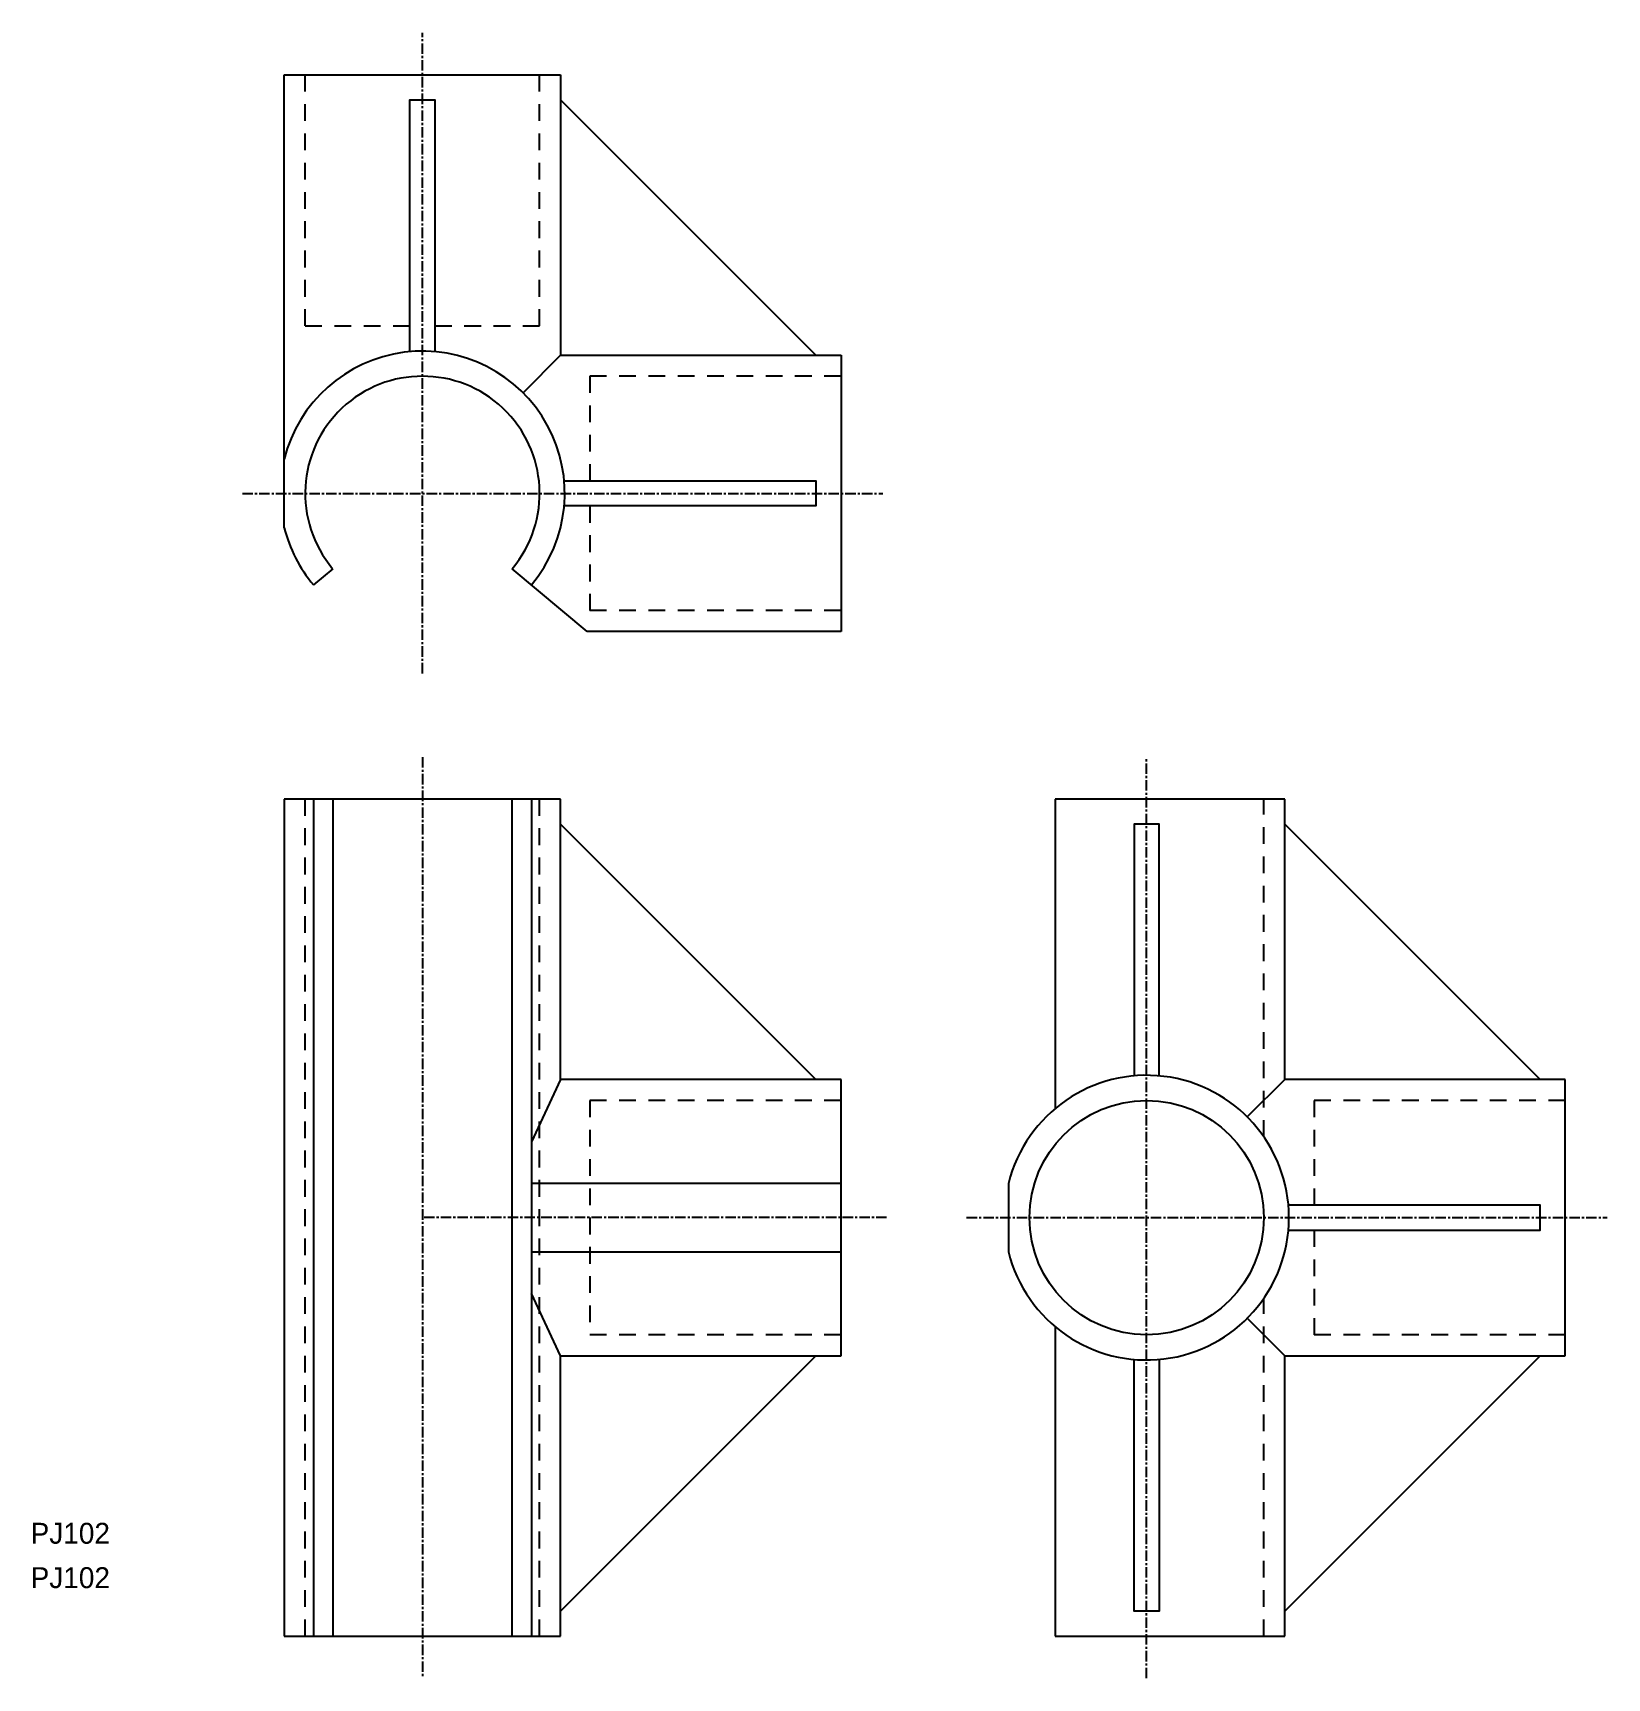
# Model space of a CAD drawing. Extents: x 0 to 188, y 42 to 239.
import ezdxf

# ---------------------------------------------------------------- set-up
doc = ezdxf.new("R2010")
doc.units = 0
doc.linetypes.add('CENTER', pattern=[2, 1.25, -0.25, 0.25, -0.25])
doc.linetypes.add('DASHED', pattern=[3.5, 2, -1.5])
doc.layers.get('0').update_dxf_attribs({"linetype": 'CONTINUOUS'})
doc.layers.add('CENTER', color=1, linetype='CENTER')

msp = doc.modelspace()

# ---------------------------------------------------------------- linework, layer by layer
at = {"color": 7, "linetype": 'CONTINUOUS'}
for p, q in [((30.3, 179.62), (30.3, 233.71)), ((30.3, 233.71), (63.3, 233.71)), ((63.3, 233.71), (63.3, 200.21)), ((93.8, 200.21), (63.3, 230.71)), ((63.3, 200.21), (58.82, 195.74)), ((63.3, 200.21), (96.8, 200.21)), ((96.8, 200.21), (96.8, 167.21)), ((36.08, 174.72), (33.78, 172.79)), ((66.46, 167.21), (57.52, 174.72)), ((96.8, 167.21), (66.46, 167.21)), ((30.3, 147.21), (30.3, 47.21)), ((63.3, 147.21), (30.3, 147.21)), ((33.78, 147.21), (33.78, 47.21)), ((36.08, 147.21), (36.08, 47.21)), ((57.52, 47.21), (57.52, 147.21)), ((59.82, 147.21), (59.82, 47.21)), ((63.3, 113.71), (63.3, 147.21)), ((122.37, 147.21), (122.37, 110.24)), ((149.8, 147.21), (122.37, 147.21)), ((149.8, 113.71), (149.8, 147.21)), ((63.3, 144.21), (93.8, 113.71)), ((149.8, 144.21), (180.3, 113.71)), ((63.3, 113.71), (59.82, 106.28)), ((96.8, 113.71), (63.3, 113.71)), ((96.8, 80.71), (96.8, 113.71)), ((149.8, 113.71), (145.32, 109.24)), ((183.3, 113.71), (149.8, 113.71)), ((183.3, 80.71), (183.3, 113.71)), ((59.82, 101.31), (96.8, 101.31)), ((59.82, 93.12), (96.8, 93.12)), ((63.3, 80.71), (59.82, 88.15)), ((149.8, 80.71), (145.32, 85.19)), ((122.37, 84.19), (122.37, 47.21)), ((63.3, 50.21), (93.8, 80.71)), ((63.3, 47.21), (63.3, 80.71)), ((63.3, 80.71), (96.8, 80.71)), ((149.8, 50.21), (180.3, 80.71)), ((149.8, 47.21), (149.8, 80.71)), ((30.3, 47.21), (63.3, 47.21)), ((122.37, 47.21), (149.8, 47.21))]:
    msp.add_line(p, q, dxfattribs=at)
at = {"color": 3, "linetype": 'DASHED'}
for p, q in [((32.8, 203.71), (32.8, 233.71)), ((60.8, 203.71), (60.8, 233.71)), ((32.8, 203.71), (45.3, 203.71)), ((48.3, 203.71), (60.8, 203.71)), ((96.8, 197.71), (66.8, 197.71)), ((66.8, 197.71), (66.8, 185.21)), ((66.8, 182.21), (66.8, 169.71)), ((96.8, 169.71), (66.8, 169.71)), ((32.8, 47.21), (32.8, 147.21)), ((60.8, 47.21), (60.8, 147.21)), ((147.3, 106.86), (147.3, 147.21)), ((66.8, 111.21), (66.8, 83.21)), ((96.8, 111.21), (66.8, 111.21)), ((183.3, 111.21), (153.3, 111.21)), ((153.3, 111.21), (153.3, 98.71)), ((153.3, 95.71), (153.3, 83.21)), ((147.3, 47.21), (147.3, 87.57)), ((96.8, 83.21), (66.8, 83.21)), ((183.3, 83.21), (153.3, 83.21))]:
    msp.add_line(p, q, dxfattribs=at)
for p, q in [((116.8, 101.31), (116.8, 93.12)), ((149.8, 80.71), (183.3, 80.71))]:
    msp.add_line(p, q)
at = {"color": 7, "linetype": 'CONTINUOUS'}
for points in [[(45.3, 200.65), (45.3, 230.71), (48.3, 230.71), (48.3, 200.65)], [(63.73, 185.21), (93.8, 185.21), (93.8, 182.21), (63.73, 182.21)], [(134.8, 114.15), (134.8, 144.21), (131.8, 144.21), (131.8, 114.15)], [(150.23, 95.71), (180.3, 95.71), (180.3, 98.71), (150.23, 98.71)], [(134.8, 80.28), (134.8, 50.21), (131.8, 50.21), (131.8, 80.28)]]:
    msp.add_lwpolyline(points, dxfattribs=at)
msp.add_circle((133.3, 97.21), 14, dxfattribs=at)
for centre, radius, start, end in [((46.8, 183.71), 17, 320, 166.0694), ((46.8, 183.71), 14, 320, 220), ((46.8, 183.71), 17, 193.9305, 220), ((133.3, 97.21), 17, 193.9306, 166.0694)]:
    msp.add_arc(centre, radius, start, end, dxfattribs=at)
at = {"layer": 'CENTER', "color": 1, "linetype": 'CENTER'}
for p, q in [((46.8, 162.21), (46.8, 238.71)), ((25.3, 183.71), (101.8, 183.71)), ((46.8, 152.21), (46.8, 42.21)), ((133.3, 42.21), (133.3, 152.21)), ((102.24, 97.21), (46.8, 97.21)), ((111.8, 97.21), (188.3, 97.21))]:
    msp.add_line(p, q, dxfattribs=at)

# ---------------------------------------------------------------- texts
at = {"color": 7, "linetype": 'CONTINUOUS'}
for p in [(0, 58.26), (0, 52.96)]:
    msp.add_text('PJ102', height=2.5, dxfattribs=at).set_placement(p)

doc.saveas('drawing.dxf')
